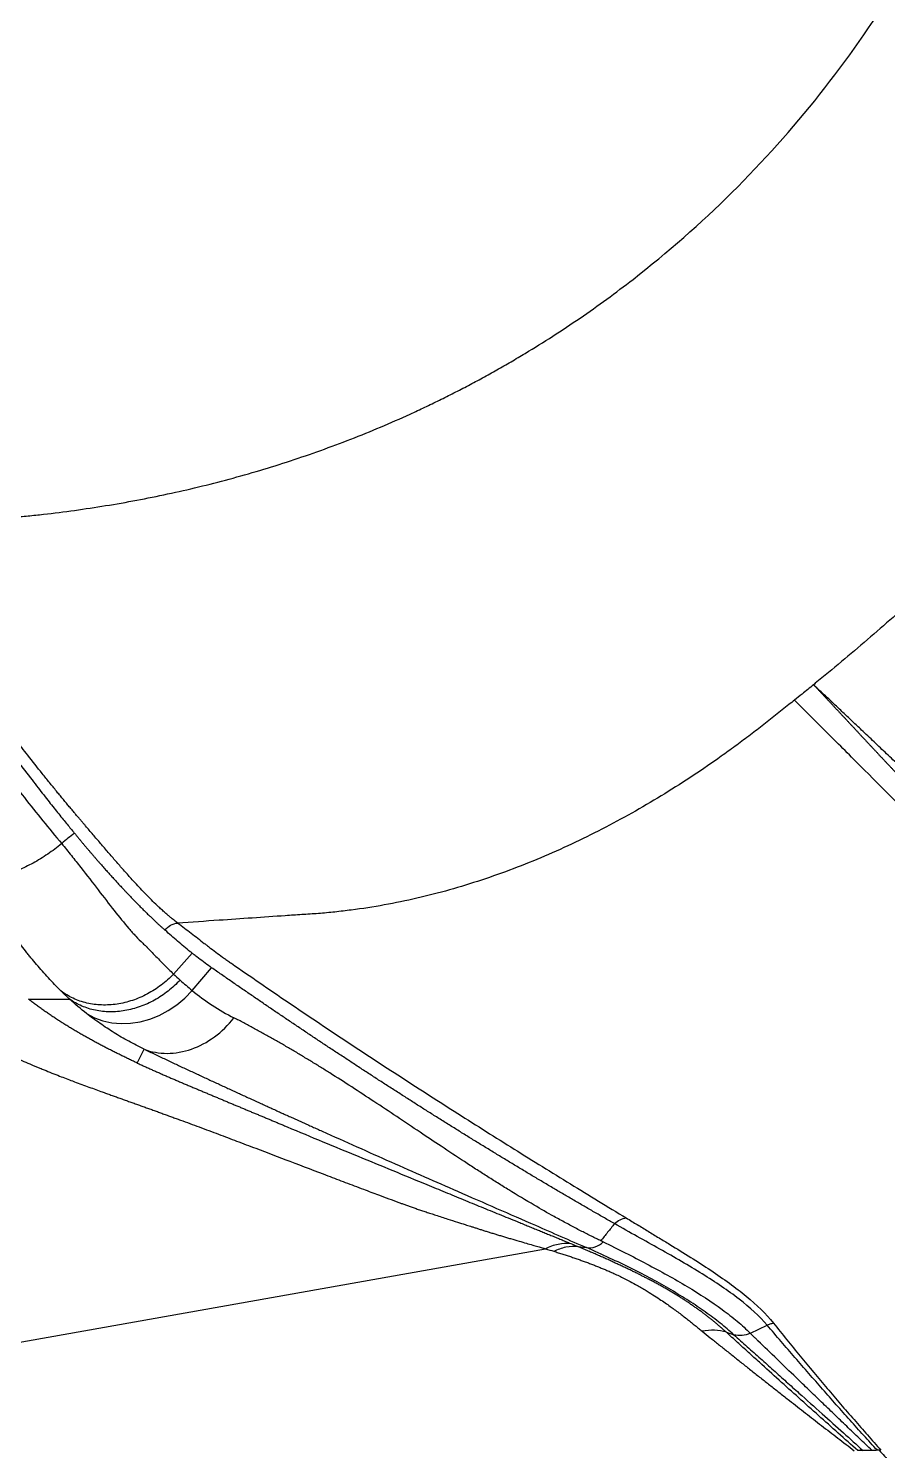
# Model space of a CAD drawing. Header units: inches. Extents: x 2 to 86, y -22 to 129.
# Drawn here: x 58.12 to 67.71, y 10.16 to 26.06 of the extents above; entities that cross this region are included whole.
import ezdxf

# ---------------------------------------------------------------- set-up
doc = ezdxf.new("R2010")
doc.units = ezdxf.units.IN
doc.header["$MEASUREMENT"] = 0
doc.layers.add('BDIM_CYAN', color=4, linetype='Continuous')

# ---------------------------------------------------------------- blocks, each defined once
blk = doc.blocks.new('2020 RHYTHM')
at = {"layer": 'BDIM_CYAN', "color": 3}
for p, q in [((57.575, 14.733), (57.367, 14.501)), ((57.574, 14.317), (57.791, 14.572)), ((55.746, 14.22), (56.206, 14.22)), ((56.961, 13.506), (57.037, 13.661)), ((61.883, 11.454), (61.979, 11.443)), ((62.165, 11.506), (62.138, 11.519)), ((54.934, 10.259), (61.521, 11.43)), ((63.542, 10.496), (63.625, 10.469)), ((63.809, 10.485), (63.996, 10.576))]:
    blk.add_line(p, q, dxfattribs=at)
at = {"layer": 'BDIM_CYAN', "color": 3, "flags": 128}
blk.add_lwpolyline([(56.396, 14.059), (56.484, 14.012), (56.578, 13.978), (56.678, 13.956), (56.781, 13.947), (56.887, 13.951), (56.994, 13.968), (57.1, 13.997), (57.205, 14.039), (57.306, 14.093), (57.402, 14.158), (57.492, 14.233), (57.574, 14.317)], dxfattribs=at)
at = {"layer": 'BDIM_CYAN', "color": 3}
for points, knots in [([(54.035, 19.549), (54.199, 19.546), (54.593, 19.548), (55.047, 19.567), (55.365, 19.589), (55.48, 19.598), (55.567, 19.606), (55.654, 19.614), (55.741, 19.622), (55.827, 19.631), (56.001, 19.65), (56.261, 19.683), (56.724, 19.753), (57.301, 19.861), (57.99, 20.028), (58.673, 20.232), (59.348, 20.474), (59.846, 20.684), (60.173, 20.837), (60.309, 20.902), (60.417, 20.956), (60.498, 20.997), (60.579, 21.038), (60.686, 21.094), (60.819, 21.166), (60.978, 21.254), (61.136, 21.345), (61.345, 21.469), (61.603, 21.63), (62.009, 21.9), (62.7, 22.405), (63.623, 23.216), (64.608, 24.317), (65.313, 25.324), (65.71, 26.013), (65.88, 26.337), (65.963, 26.499), (66.044, 26.663), (66.2, 26.993), (66.416, 27.495), (66.665, 28.176), (66.875, 28.866), (67.048, 29.563), (67.182, 30.264), (67.257, 30.792), (67.292, 31.115), (67.304, 31.232), (67.312, 31.32), (67.32, 31.408), (67.33, 31.525), (67.353, 31.847), (67.383, 32.547), (67.371, 33.185), (67.347, 33.587)], [0.0081544, 0.0081544, 0.0081544, 0.0081544, 0.0305158, 0.0617658, 0.0695783, 0.0734845, 0.0773908, 0.081297, 0.0852033, 0.0891095, 0.0930158, 0.1086408, 0.1242658, 0.1555158, 0.1867658, 0.2180158, 0.2492658, 0.2805158, 0.2883283, 0.2961408, 0.300047, 0.3039533, 0.3078595, 0.3117658, 0.3195783, 0.3273908, 0.3352033, 0.3430158, 0.3586408, 0.3742658, 0.4055158, 0.4680158, 0.5305158, 0.5930158, 0.6242658, 0.6320783, 0.6398908, 0.6477033, 0.6555158, 0.6867658, 0.7180158, 0.7492658, 0.7805158, 0.8117658, 0.8430158, 0.8508283, 0.8547345, 0.8586408, 0.862547, 0.8664533, 0.8742658, 0.9055158, 0.9598614, 0.9598614, 0.9598614, 0.9598614]), ([(69.719, 23.073), (69.706, 23.055), (69.654, 22.988), (69.563, 22.872), (69.329, 22.577), (68.812, 21.944), (67.982, 20.997), (66.934, 19.904), (66.018, 19.033), (65.356, 18.445), (64.972, 18.115), (64.73, 17.912), (64.577, 17.786), (64.521, 17.74), (64.515, 17.735)], [0.3254136, 0.3254136, 0.3254136, 0.3254136, 0.328125, 0.3359375, 0.34375, 0.375, 0.4375, 0.5, 0.5625, 0.59375, 0.609375, 0.625, 0.6328125, 0.6338483, 0.6338483, 0.6338483, 0.6338483]), ([(54.41, 18.688), (54.421, 18.671), (54.441, 18.636), (54.472, 18.584), (54.503, 18.531), (54.535, 18.478), (54.568, 18.424), (54.601, 18.371), (54.634, 18.317), (54.668, 18.262), (54.703, 18.208), (54.738, 18.153), (54.773, 18.097), (54.809, 18.042), (54.904, 17.896), (55.069, 17.65), (55.25, 17.391), (55.394, 17.192), (55.5, 17.048), (55.633, 16.869), (55.754, 16.711), (55.852, 16.585), (55.915, 16.504), (55.975, 16.428), (56.031, 16.357), (56.084, 16.292), (56.132, 16.231), (56.178, 16.176), (56.219, 16.125), (56.245, 16.093), (56.258, 16.077)], [0, 0, 0, 0, 0.01823, 0.036627, 0.055189, 0.073917, 0.092811, 0.111873, 0.131102, 0.150501, 0.170068, 0.189803, 0.209705, 0.229776, 0.250014, 0.368205, 0.499992, 0.540506, 0.595625, 0.665423, 0.749991, 0.785107, 0.818395, 0.849845, 0.879457, 0.907231, 0.933171, 0.957279, 0.979556, 1, 1, 1, 1]), ([(56.384, 16.157), (56.376, 16.166), (56.36, 16.184), (56.336, 16.213), (56.31, 16.243), (56.283, 16.275), (56.255, 16.309), (56.225, 16.344), (56.194, 16.381), (56.162, 16.42), (56.128, 16.461), (56.093, 16.503), (56.057, 16.547), (56.02, 16.593), (55.981, 16.641), (55.941, 16.691), (55.86, 16.792), (55.747, 16.935), (55.612, 17.11), (55.503, 17.253), (55.381, 17.416), (55.242, 17.606), (55.084, 17.828), (54.961, 18.006), (54.868, 18.144), (54.801, 18.246), (54.735, 18.346), (54.672, 18.445), (54.61, 18.543), (54.55, 18.64), (54.511, 18.704), (54.492, 18.736)], [0, 0, 0, 0, 0.012185, 0.025011, 0.038478, 0.052585, 0.067332, 0.082721, 0.09875, 0.115419, 0.13273, 0.15068, 0.169268, 0.188493, 0.208355, 0.228854, 0.24999, 0.332461, 0.401578, 0.457393, 0.500001, 0.590402, 0.673737, 0.750011, 0.787678, 0.824691, 0.86105, 0.896758, 0.931816, 0.966231, 1, 1, 1, 1]), ([(54.532, 18.06), (54.592, 17.97), (54.653, 17.881), (54.777, 17.703), (54.839, 17.615), (54.967, 17.437), (55.031, 17.348), (55.162, 17.171), (55.228, 17.083), (55.361, 16.908), (55.428, 16.82), (55.563, 16.646), (55.631, 16.56), (55.769, 16.387), (55.838, 16.301), (55.977, 16.129), (56.047, 16.044), (56.117, 15.959)], [0, 0, 0, 0, 0.125, 0.125, 0.25, 0.25, 0.375, 0.375, 0.5, 0.5, 0.625, 0.625, 0.75, 0.75, 0.875, 0.875, 1, 1, 1, 1]), ([(64.515, 17.735), (64.472, 17.7), (64.401, 17.643), (64.33, 17.585), (64.302, 17.562)], [0.63384827, 0.63384827, 0.63384827, 0.63384827, 0.640625, 0.64512986, 0.64512986, 0.64512986, 0.64512986]), ([(66.607, 15.746), (66.585, 15.767), (66.542, 15.808), (66.478, 15.87), (66.413, 15.933), (66.347, 15.995), (66.282, 16.058), (66.216, 16.122), (66.149, 16.185), (66.083, 16.249), (66.016, 16.312), (65.949, 16.377), (65.881, 16.441), (65.813, 16.505), (65.745, 16.57), (65.677, 16.635), (65.608, 16.7), (65.539, 16.766), (65.47, 16.831), (65.401, 16.897), (65.331, 16.963), (65.261, 17.029), (65.192, 17.095), (65.121, 17.162), (65.058, 17.222), (65.002, 17.275), (64.953, 17.321), (64.904, 17.368), (64.855, 17.414), (64.806, 17.461), (64.757, 17.507), (64.708, 17.554), (64.659, 17.6), (64.61, 17.645), (64.562, 17.691), (64.53, 17.72), (64.515, 17.735)], [0, 0, 0, 0, 0.032606, 0.065212, 0.097817, 0.130423, 0.163028, 0.195633, 0.228238, 0.260844, 0.29345, 0.326056, 0.358663, 0.39127, 0.423878, 0.456486, 0.489095, 0.521704, 0.554314, 0.586924, 0.619534, 0.652145, 0.684755, 0.717366, 0.749976, 0.772704, 0.795432, 0.818161, 0.84089, 0.86362, 0.886351, 0.909083, 0.931815, 0.954545, 0.977274, 1, 1, 1, 1]), ([(64.515, 17.735), (64.522, 17.727), (64.537, 17.712), (64.559, 17.688), (64.581, 17.664), (64.604, 17.64), (64.626, 17.616), (64.649, 17.592), (64.672, 17.568), (64.695, 17.543), (64.718, 17.519), (64.74, 17.494), (64.763, 17.47), (64.786, 17.445), (64.809, 17.421), (64.832, 17.396), (64.855, 17.372), (64.877, 17.347), (64.9, 17.323), (64.923, 17.298), (64.946, 17.274), (64.969, 17.25), (64.991, 17.225), (65.014, 17.201), (65.037, 17.176), (65.059, 17.152), (65.082, 17.128), (65.105, 17.103), (65.127, 17.079), (65.15, 17.055), (65.172, 17.031), (65.195, 17.007), (65.218, 16.982), (65.24, 16.958), (65.262, 16.934), (65.285, 16.91), (65.307, 16.886), (65.33, 16.862), (65.352, 16.839), (65.374, 16.815), (65.397, 16.791), (65.419, 16.767), (65.441, 16.743), (65.464, 16.72), (65.486, 16.696), (65.508, 16.673), (65.53, 16.649), (65.552, 16.626), (65.575, 16.602), (65.597, 16.579), (65.619, 16.555), (65.641, 16.532), (65.663, 16.509), (65.685, 16.485), (65.707, 16.462), (65.729, 16.439), (65.751, 16.416), (65.773, 16.393), (65.795, 16.37), (65.817, 16.347), (65.839, 16.324), (65.861, 16.301), (65.883, 16.278), (65.905, 16.255), (65.927, 16.232), (65.949, 16.21), (65.971, 16.187), (66.025, 16.13), (66.112, 16.04), (66.231, 15.917), (66.349, 15.795), (66.428, 15.715), (66.467, 15.675)], [0, 0, 0, 0, 0.011363, 0.022726, 0.03409, 0.045454, 0.056818, 0.068183, 0.079547, 0.090912, 0.102276, 0.113641, 0.125006, 0.136371, 0.147736, 0.159101, 0.170466, 0.181831, 0.193196, 0.204561, 0.215926, 0.227291, 0.238656, 0.250021, 0.261386, 0.272751, 0.284116, 0.295481, 0.306846, 0.318211, 0.329576, 0.340941, 0.352306, 0.36367, 0.375035, 0.386399, 0.397764, 0.409128, 0.420492, 0.431857, 0.443221, 0.454585, 0.465949, 0.477313, 0.488676, 0.50004, 0.511404, 0.522767, 0.534131, 0.545495, 0.556858, 0.568222, 0.579585, 0.590948, 0.602312, 0.613675, 0.625038, 0.636401, 0.647765, 0.659128, 0.670491, 0.681854, 0.693217, 0.704579, 0.715942, 0.727305, 0.738667, 0.75003, 0.812522, 0.875013, 0.937506, 1, 1, 1, 1]), ([(64.302, 17.562), (64.281, 17.546), (64.21, 17.489), (64.115, 17.414), (64.016, 17.335), (63.941, 17.276), (63.866, 17.218), (63.765, 17.141), (63.638, 17.047), (63.331, 16.824), (62.856, 16.509), (62.197, 16.134), (61.514, 15.809), (60.81, 15.541), (60.208, 15.371), (59.72, 15.27), (59.444, 15.227), (59.26, 15.205), (59.168, 15.194), (59.076, 15.185), (58.984, 15.177), (58.891, 15.171), (58.768, 15.163), (58.43, 15.14), (57.968, 15.108), (57.568, 15.081), (57.414, 15.071)], [0.6451299, 0.6451299, 0.6451299, 0.6451299, 0.6484375, 0.65625, 0.6601562, 0.6640625, 0.6679688, 0.671875, 0.6796875, 0.6875, 0.71875, 0.75, 0.78125, 0.8125, 0.84375, 0.859375, 0.875, 0.8789062, 0.8828125, 0.8867188, 0.890625, 0.8945312, 0.8984375, 0.90625, 0.9375, 0.9570429, 0.9570429, 0.9570429, 0.9570429]), ([(66.536, 15.328), (66.307, 15.557), (66.074, 15.79), (65.59, 16.274), (65.338, 16.526), (64.955, 16.909), (64.826, 17.038), (64.631, 17.233), (64.566, 17.299), (64.467, 17.397), (64.434, 17.43), (64.368, 17.496), (64.335, 17.529), (64.302, 17.562)], [0, 0, 0, 0, 0.1197924, 0.1197924, 0.2447924, 0.2447924, 0.3072924, 0.3072924, 0.3385424, 0.3385424, 0.3541674, 0.3541674, 0.3697924, 0.3697924, 0.3697924, 0.3697924]), ([(56.258, 16.077), (56.266, 16.068), (56.282, 16.049), (56.305, 16.02), (56.328, 15.993), (56.351, 15.965), (56.373, 15.939), (56.395, 15.912), (56.417, 15.887), (56.438, 15.862), (56.46, 15.837), (56.48, 15.813), (56.501, 15.789), (56.521, 15.766), (56.541, 15.743), (56.56, 15.721), (56.579, 15.699), (56.598, 15.678), (56.616, 15.657), (56.635, 15.637), (56.652, 15.617), (56.67, 15.598), (56.687, 15.579), (56.704, 15.56), (56.721, 15.542), (56.737, 15.525), (56.753, 15.507), (56.768, 15.49), (56.784, 15.474), (56.799, 15.458), (56.816, 15.44), (56.834, 15.42), (56.854, 15.399), (56.874, 15.378), (56.894, 15.357), (56.913, 15.337), (56.932, 15.318), (56.95, 15.299), (56.968, 15.281), (56.986, 15.263), (57.003, 15.245), (57.02, 15.228), (57.037, 15.212), (57.053, 15.195), (57.069, 15.18), (57.085, 15.164), (57.1, 15.15), (57.116, 15.135), (57.13, 15.121), (57.145, 15.107), (57.159, 15.094), (57.172, 15.081), (57.186, 15.068), (57.199, 15.056), (57.212, 15.044), (57.225, 15.033), (57.237, 15.022), (57.249, 15.011), (57.261, 15.001), (57.269, 14.994), (57.273, 14.99)], [0, 0, 0, 0, 0.020341, 0.040461, 0.060359, 0.080036, 0.099491, 0.118724, 0.137736, 0.156525, 0.175089, 0.193428, 0.21154, 0.229427, 0.247087, 0.264521, 0.281731, 0.298718, 0.315485, 0.332035, 0.34837, 0.364491, 0.380398, 0.396092, 0.411573, 0.42684, 0.441896, 0.456741, 0.471373, 0.485794, 0.500003, 0.519974, 0.539758, 0.559349, 0.578744, 0.597942, 0.616944, 0.635748, 0.654349, 0.672745, 0.690939, 0.708934, 0.726732, 0.744332, 0.761735, 0.778946, 0.795968, 0.812799, 0.829442, 0.845899, 0.862169, 0.878252, 0.894147, 0.909852, 0.925366, 0.940687, 0.955813, 0.970742, 0.98547, 1, 1, 1, 1]), ([(57.414, 15.071), (57.408, 15.076), (57.395, 15.086), (57.374, 15.102), (57.351, 15.12), (57.326, 15.14), (57.296, 15.166), (57.261, 15.196), (57.222, 15.231), (57.175, 15.275), (57.121, 15.328), (57.059, 15.391), (56.998, 15.455), (56.943, 15.514), (56.894, 15.567), (56.851, 15.615), (56.808, 15.664), (56.765, 15.713), (56.723, 15.762), (56.68, 15.811), (56.637, 15.861), (56.594, 15.91), (56.552, 15.96), (56.51, 16.009), (56.468, 16.058), (56.426, 16.108), (56.398, 16.14), (56.384, 16.157)], [0, 0, 0, 0, 0.020885, 0.043821, 0.068814, 0.095873, 0.125004, 0.1667, 0.208367, 0.249999, 0.315943, 0.379578, 0.440939, 0.499995, 0.541993, 0.583377, 0.624139, 0.664292, 0.703861, 0.742857, 0.78128, 0.819133, 0.856426, 0.893162, 0.929338, 0.964949, 1, 1, 1, 1]), ([(56.117, 15.959), (56.067, 15.917), (56.014, 15.878), (55.907, 15.805), (55.852, 15.771), (55.743, 15.712), (55.688, 15.685), (55.58, 15.64), (55.527, 15.622), (55.424, 15.594), (55.375, 15.585), (55.283, 15.575), (55.239, 15.574), (55.16, 15.583), (55.124, 15.592), (55.061, 15.618), (55.034, 15.636), (55.012, 15.658)], [0, 0, 0, 0, 0.125, 0.125, 0.25, 0.25, 0.375, 0.375, 0.5, 0.5, 0.625, 0.625, 0.75, 0.75, 0.875, 0.875, 1, 1, 1, 1]), ([(56.117, 15.959), (56.154, 15.914), (56.19, 15.869), (56.243, 15.803), (56.261, 15.781), (56.296, 15.737), (56.313, 15.715), (56.398, 15.605), (56.463, 15.521), (56.587, 15.36), (56.646, 15.283), (56.759, 15.14), (56.813, 15.073), (56.893, 14.981), (56.919, 14.952), (56.971, 14.896), (56.997, 14.87), (57.029, 14.839), (57.039, 14.83), (57.049, 14.822), (57.055, 14.816), (57.058, 14.813), (57.063, 14.809), (57.065, 14.807), (57.067, 14.805), (57.068, 14.805), (57.068, 14.804), (57.068, 14.804), (57.068, 14.804), (57.068, 14.804), (57.069, 14.804), (57.069, 14.803), (57.069, 14.803), (57.069, 14.802), (57.069, 14.802), (57.069, 14.802), (57.069, 14.801), (57.069, 14.801), (57.069, 14.8), (57.069, 14.8), (57.07, 14.8), (57.07, 14.8), (57.07, 14.799), (57.071, 14.799), (57.072, 14.798), (57.072, 14.797), (57.074, 14.796), (57.075, 14.794), (57.079, 14.791), (57.081, 14.788), (57.102, 14.766), (57.121, 14.747), (57.178, 14.689), (57.215, 14.65), (57.291, 14.574), (57.329, 14.537), (57.367, 14.501)], [0, 0, 0, 0, 0.0625, 0.0625, 0.09375, 0.09375, 0.125, 0.125, 0.25, 0.25, 0.375, 0.375, 0.5, 0.5, 0.5625, 0.5625, 0.625, 0.625, 0.640625, 0.648437, 0.648437, 0.65625, 0.65625, 0.660156, 0.660156, 0.661133, 0.661133, 0.661621, 0.661621, 0.662109, 0.662109, 0.664062, 0.664062, 0.667969, 0.667969, 0.669922, 0.669922, 0.671875, 0.671875, 0.672363, 0.672363, 0.672852, 0.672852, 0.673828, 0.673828, 0.675781, 0.675781, 0.679687, 0.679687, 0.6875, 0.6875, 0.75, 0.75, 0.875, 0.875, 1, 1, 1, 1]), ([(56.109, 14.312), (56.061, 14.36), (56.014, 14.408), (55.923, 14.507), (55.879, 14.557), (55.816, 14.632), (55.795, 14.658), (55.769, 14.689), (55.764, 14.696), (55.754, 14.709), (55.749, 14.715), (55.734, 14.733), (55.724, 14.746), (55.694, 14.784), (55.673, 14.811), (55.642, 14.851), (55.632, 14.864), (55.612, 14.89), (55.602, 14.903), (55.582, 14.929), (55.572, 14.942), (55.552, 14.969), (55.542, 14.982), (55.51, 15.023), (55.489, 15.05), (55.445, 15.107), (55.423, 15.135), (55.377, 15.194), (55.354, 15.223), (55.306, 15.284), (55.282, 15.315), (55.231, 15.38), (55.205, 15.413), (55.151, 15.481), (55.124, 15.516), (55.068, 15.586), (55.04, 15.622), (55.012, 15.658)], [0, 0, 0, 0, 0.125, 0.125, 0.25, 0.25, 0.3125, 0.3125, 0.328125, 0.328125, 0.34375, 0.34375, 0.375, 0.375, 0.4375, 0.4375, 0.46875, 0.46875, 0.5, 0.5, 0.53125, 0.53125, 0.5625, 0.5625, 0.625, 0.625, 0.6875, 0.6875, 0.75, 0.75, 0.8125, 0.8125, 0.875, 0.875, 0.9375, 0.9375, 1, 1, 1, 1]), ([(57.575, 14.733), (57.574, 14.735), (57.566, 14.74), (57.535, 14.766), (57.482, 14.809), (57.411, 14.869), (57.342, 14.929), (57.295, 14.97), (57.273, 14.99)], [0.93268159, 0.93268159, 0.93268159, 0.93268159, 0.93359375, 0.9375, 0.953125, 0.96875, 0.984375, 1, 1, 1, 1]), ([(57.414, 15.071), (57.439, 15.052), (57.49, 15.014), (57.564, 14.958), (57.637, 14.901), (57.691, 14.858), (57.724, 14.832), (57.734, 14.825), (57.737, 14.823)], [0.93160358, 0.93160358, 0.93160358, 0.93160358, 0.94722858, 0.96285358, 0.97847858, 0.99410358, 0.99800983, 1, 1, 1, 1]), ([(57.737, 14.823), (57.74, 14.82), (57.755, 14.809), (57.794, 14.778), (57.856, 14.732), (57.913, 14.691), (57.945, 14.669), (57.95, 14.665)], [0.88743697, 0.88743697, 0.88743697, 0.88743697, 0.88935305, 0.89716555, 0.91279055, 0.92841555, 0.93160358, 0.93160358, 0.93160358, 0.93160358]), ([(57.791, 14.572), (57.786, 14.575), (57.755, 14.597), (57.699, 14.637), (57.637, 14.684), (57.596, 14.717), (57.579, 14.73), (57.575, 14.733)], [0.88781689, 0.88781689, 0.88781689, 0.88781689, 0.890625, 0.90625, 0.921875, 0.9296875, 0.93268159, 0.93268159, 0.93268159, 0.93268159]), ([(57.95, 14.665), (57.958, 14.659), (57.972, 14.649), (57.993, 14.635), (58.112, 14.552), (58.329, 14.402), (58.751, 14.114), (59.278, 13.76), (59.911, 13.346), (60.542, 12.94), (61.172, 12.542), (61.799, 12.154), (62.215, 11.9), (62.423, 11.774)], [0, 0, 0, 0, 0.0046245, 0.0085307, 0.012437, 0.074937, 0.137437, 0.262437, 0.387437, 0.512437, 0.637437, 0.762437, 0.887437, 0.887437, 0.887437, 0.887437]), ([(57.367, 14.501), (57.325, 14.456), (57.278, 14.415), (57.18, 14.34), (57.128, 14.307), (57.02, 14.249), (56.964, 14.225), (56.851, 14.188), (56.793, 14.174), (56.678, 14.156), (56.62, 14.153), (56.507, 14.157), (56.452, 14.164), (56.345, 14.189), (56.294, 14.207), (56.197, 14.252), (56.151, 14.28), (56.109, 14.312)], [0, 0, 0, 0, 0.125, 0.125, 0.25, 0.25, 0.375, 0.375, 0.5, 0.5, 0.625, 0.625, 0.75, 0.75, 0.875, 0.875, 1, 1, 1, 1]), ([(62.291, 11.711), (62.253, 11.732), (62.178, 11.775), (62.065, 11.84), (61.951, 11.906), (61.838, 11.972), (61.725, 12.038), (61.612, 12.104), (61.5, 12.171), (61.387, 12.238), (61.274, 12.306), (61.161, 12.374), (61.049, 12.442), (60.936, 12.511), (60.823, 12.58), (60.711, 12.649), (60.598, 12.719), (60.486, 12.789), (60.373, 12.859), (60.261, 12.93), (60.148, 13.001), (60.036, 13.073), (59.924, 13.145), (59.811, 13.217), (59.699, 13.289), (59.587, 13.362), (59.474, 13.435), (59.362, 13.509), (59.25, 13.583), (59.137, 13.657), (59.025, 13.731), (58.913, 13.806), (58.801, 13.881), (58.689, 13.957), (58.576, 14.032), (58.464, 14.108), (58.352, 14.185), (58.24, 14.262), (58.127, 14.339), (58.015, 14.416), (57.903, 14.494), (57.828, 14.546), (57.791, 14.572)], [0, 0, 0, 0, 0.025, 0.05, 0.075, 0.1, 0.125, 0.15, 0.175, 0.2, 0.225, 0.25, 0.275, 0.3, 0.325, 0.35, 0.375, 0.4, 0.425, 0.45, 0.475, 0.5, 0.525, 0.55, 0.574999, 0.599999, 0.624999, 0.649999, 0.674998, 0.699998, 0.724998, 0.749998, 0.774998, 0.799998, 0.824998, 0.849998, 0.874998, 0.899998, 0.924999, 0.949999, 0.975, 1, 1, 1, 1]), ([(56.109, 14.312), (56.117, 14.304), (56.133, 14.289), (56.157, 14.266), (56.181, 14.243), (56.198, 14.228), (56.206, 14.22)], [0, 0, 0, 0, 0.250004, 0.500005, 0.750004, 1, 1, 1, 1]), ([(57.44, 14.434), (57.398, 14.389), (57.353, 14.348), (57.257, 14.273), (57.207, 14.239), (57.102, 14.181), (57.047, 14.156), (56.937, 14.117), (56.88, 14.102), (56.768, 14.082), (56.712, 14.078), (56.601, 14.079), (56.546, 14.085), (56.441, 14.106), (56.39, 14.123), (56.293, 14.164), (56.248, 14.19), (56.206, 14.22)], [0, 0, 0, 0, 0.125, 0.125, 0.25, 0.25, 0.375, 0.375, 0.5, 0.5, 0.625, 0.625, 0.75, 0.75, 0.875, 0.875, 1, 1, 1, 1]), ([(57.574, 14.317), (57.646, 14.258), (57.72, 14.203), (57.876, 14.101), (57.957, 14.054), (58.041, 14.012)], [0, 0, 0, 0, 0.5, 0.5, 1, 1, 1, 1]), ([(56.961, 13.506), (56.946, 13.513), (56.918, 13.526), (56.875, 13.546), (56.832, 13.567), (56.79, 13.588), (56.747, 13.609), (56.704, 13.63), (56.661, 13.652), (56.619, 13.674), (56.576, 13.696), (56.534, 13.718), (56.491, 13.741), (56.449, 13.765), (56.406, 13.788), (56.364, 13.812), (56.321, 13.836), (56.279, 13.861), (56.237, 13.886), (56.195, 13.911), (56.153, 13.937), (56.112, 13.963), (56.07, 13.99), (56.029, 14.017), (55.988, 14.045), (55.947, 14.073), (55.906, 14.101), (55.866, 14.13), (55.825, 14.16), (55.785, 14.19), (55.759, 14.21), (55.746, 14.22)], [0, 0, 0, 0, 0.03448, 0.06896, 0.103441, 0.137922, 0.172403, 0.206885, 0.241368, 0.275852, 0.310338, 0.344823, 0.379309, 0.413796, 0.448283, 0.482771, 0.517259, 0.551749, 0.586238, 0.620726, 0.655213, 0.689697, 0.72418, 0.758661, 0.793142, 0.827622, 0.862099, 0.896576, 0.931051, 0.965525, 1, 1, 1, 1]), ([(57.037, 13.661), (56.978, 13.69), (56.921, 13.719), (56.81, 13.78), (56.755, 13.812), (56.649, 13.878), (56.597, 13.913), (56.495, 13.984), (56.445, 14.021), (56.396, 14.059)], [0, 0, 0, 0, 0.25, 0.25, 0.5, 0.5, 0.75, 0.75, 1, 1, 1, 1]), ([(57.037, 13.661), (57.118, 13.63), (57.206, 13.614), (57.385, 13.615), (57.477, 13.631), (57.655, 13.693), (57.742, 13.739), (57.903, 13.858), (57.977, 13.93), (58.041, 14.012)], [0, 0, 0, 0, 0.25, 0.25, 0.5, 0.5, 0.75, 0.75, 1, 1, 1, 1]), ([(62.138, 11.519), (62.122, 11.527), (62.087, 11.544), (62.035, 11.57), (61.981, 11.597), (61.925, 11.625), (61.867, 11.655), (61.807, 11.687), (61.745, 11.72), (61.682, 11.754), (61.564, 11.819), (61.373, 11.929), (61.163, 12.055), (60.986, 12.165), (60.863, 12.243), (60.739, 12.322), (60.57, 12.433), (60.363, 12.569), (60.112, 12.738), (59.862, 12.905), (59.608, 13.074), (59.359, 13.238), (59.159, 13.366), (59.007, 13.461), (58.901, 13.526), (58.795, 13.59), (58.689, 13.654), (58.582, 13.716), (58.475, 13.778), (58.367, 13.838), (58.259, 13.897), (58.15, 13.955), (58.077, 13.993), (58.041, 14.012)], [0, 0, 0, 0, 0.011785, 0.024095, 0.03693, 0.050291, 0.064179, 0.078594, 0.093535, 0.109004, 0.125, 0.179575, 0.25, 0.281297, 0.3125, 0.343142, 0.375, 0.440693, 0.5, 0.565439, 0.628925, 0.690448, 0.75, 0.775444, 0.80079, 0.826036, 0.851183, 0.876232, 0.901181, 0.926032, 0.950785, 0.975441, 1, 1, 1, 1]), ([(55.291, 13.718), (55.302, 13.713), (55.325, 13.701), (55.36, 13.683), (55.396, 13.664), (55.435, 13.645), (55.475, 13.626), (55.516, 13.606), (55.559, 13.586), (55.612, 13.562), (55.679, 13.532), (55.77, 13.492), (55.852, 13.458), (55.963, 13.412), (56.085, 13.364), (56.218, 13.313), (56.321, 13.275), (56.401, 13.245), (56.48, 13.217), (56.531, 13.198), (56.556, 13.189)], [0, 0, 0, 0, 0.027112, 0.055392, 0.084846, 0.115483, 0.147308, 0.180331, 0.214559, 0.250002, 0.305823, 0.374996, 0.464066, 0.499992, 0.636194, 0.75, 0.8149, 0.878218, 0.939926, 1, 1, 1, 1]), ([(57.037, 13.661), (57.057, 13.652), (57.097, 13.633), (57.157, 13.604), (57.217, 13.576), (57.276, 13.548), (57.335, 13.52), (57.394, 13.492), (57.453, 13.465), (57.512, 13.437), (57.57, 13.41), (57.629, 13.383), (57.687, 13.356), (57.745, 13.329), (57.802, 13.302), (57.86, 13.276), (57.917, 13.249), (57.974, 13.223), (58.031, 13.197), (58.088, 13.171), (58.144, 13.145), (58.201, 13.119), (58.257, 13.093), (58.313, 13.068), (58.369, 13.042), (58.424, 13.017), (58.48, 12.992), (58.535, 12.966), (58.59, 12.941), (58.645, 12.916), (58.7, 12.892), (58.754, 12.867), (58.809, 12.842), (58.863, 12.818), (58.917, 12.793), (58.971, 12.769), (59.138, 12.694), (59.414, 12.57), (59.795, 12.4), (60.169, 12.235), (60.563, 12.062), (60.976, 11.881), (61.36, 11.714), (61.694, 11.567), (61.884, 11.484), (61.979, 11.443)], [0, 0, 0, 0, 0.010715, 0.021429, 0.032144, 0.042858, 0.053572, 0.064287, 0.075001, 0.085715, 0.096429, 0.107143, 0.117857, 0.128571, 0.139285, 0.149999, 0.160713, 0.171427, 0.182142, 0.192856, 0.20357, 0.214285, 0.225, 0.235714, 0.246429, 0.257143, 0.267857, 0.278571, 0.289285, 0.3, 0.310714, 0.321428, 0.332143, 0.342857, 0.353572, 0.364287, 0.375001, 0.453126, 0.531247, 0.609373, 0.687499, 0.781251, 0.875, 0.937499, 1, 1, 1, 1]), ([(56.961, 13.506), (56.975, 13.5), (57.004, 13.486), (57.047, 13.467), (57.09, 13.447), (57.133, 13.428), (57.176, 13.409), (57.219, 13.39), (57.262, 13.371), (57.305, 13.353), (57.348, 13.334), (57.39, 13.316), (57.433, 13.297), (57.476, 13.279), (57.518, 13.261), (57.561, 13.243), (57.603, 13.225), (57.645, 13.208), (57.688, 13.19), (57.73, 13.172), (57.772, 13.154), (57.814, 13.137), (57.856, 13.119), (57.897, 13.102), (57.939, 13.084), (57.981, 13.067), (58.022, 13.049), (58.064, 13.032), (58.105, 13.015), (58.146, 12.998), (58.187, 12.98), (58.228, 12.963), (58.269, 12.946), (58.31, 12.929), (58.351, 12.912), (58.392, 12.895), (58.433, 12.878), (58.473, 12.861), (58.514, 12.844), (58.554, 12.827), (58.595, 12.81), (58.756, 12.743), (59.035, 12.626), (59.428, 12.464), (59.815, 12.304), (60.138, 12.171), (60.4, 12.063), (60.602, 11.98), (60.803, 11.897), (61.004, 11.815), (61.138, 11.761), (61.204, 11.734)], [0, 0, 0, 0, 0.009375, 0.01875, 0.028126, 0.037502, 0.046879, 0.056256, 0.065634, 0.075011, 0.084387, 0.093764, 0.103141, 0.112517, 0.121893, 0.131269, 0.140644, 0.150019, 0.159393, 0.168768, 0.178142, 0.187516, 0.196889, 0.206263, 0.215636, 0.22501, 0.234383, 0.243756, 0.253129, 0.262503, 0.271876, 0.281249, 0.290623, 0.299996, 0.30937, 0.318745, 0.32812, 0.337494, 0.34687, 0.356245, 0.36562, 0.374995, 0.468741, 0.562496, 0.656252, 0.749999, 0.799993, 0.849991, 0.900002, 0.95001, 1, 1, 1, 1]), ([(56.556, 13.189), (56.572, 13.183), (56.605, 13.171), (56.655, 13.153), (56.704, 13.135), (56.753, 13.118), (56.802, 13.1), (56.852, 13.082), (56.901, 13.065), (56.951, 13.047), (57, 13.029), (57.049, 13.011), (57.099, 12.994), (57.148, 12.976), (57.198, 12.958), (57.247, 12.94), (57.296, 12.922), (57.345, 12.904), (57.395, 12.886), (57.498, 12.849), (57.657, 12.79), (57.866, 12.712), (58.076, 12.632), (58.343, 12.531), (58.684, 12.401), (59.015, 12.275), (59.287, 12.171), (59.476, 12.1), (59.675, 12.025), (59.807, 11.976), (59.883, 11.947)], [0, 0, 0, 0, 0.01355, 0.027143, 0.040778, 0.054454, 0.068171, 0.081929, 0.095727, 0.109564, 0.12344, 0.137354, 0.151307, 0.165297, 0.179325, 0.193389, 0.20749, 0.221626, 0.235797, 0.250003, 0.310832, 0.375, 0.435044, 0.5, 0.617626, 0.749997, 0.810781, 0.874998, 0.928476, 1, 1, 1, 1]), ([(59.883, 11.947), (59.895, 11.943), (59.92, 11.934), (59.959, 11.92), (60, 11.905), (60.044, 11.89), (60.089, 11.874), (60.137, 11.858), (60.187, 11.841), (60.24, 11.824), (60.321, 11.798), (60.42, 11.765), (60.53, 11.73), (60.615, 11.703), (60.674, 11.684), (60.717, 11.671), (60.753, 11.659), (60.791, 11.647), (60.83, 11.634), (60.87, 11.622), (60.911, 11.609), (60.954, 11.596), (60.997, 11.583), (61.041, 11.57), (61.086, 11.556), (61.148, 11.538), (61.222, 11.517), (61.304, 11.493), (61.374, 11.472), (61.433, 11.455), (61.481, 11.442), (61.509, 11.433), (61.521, 11.43)], [0, 0, 0, 0, 0.022726, 0.046704, 0.071939, 0.098436, 0.126197, 0.155229, 0.185536, 0.217124, 0.249998, 0.330365, 0.395631, 0.445706, 0.480514, 0.500003, 0.521839, 0.544381, 0.567626, 0.591573, 0.616223, 0.641575, 0.667631, 0.694388, 0.721847, 0.750007, 0.808749, 0.860666, 0.905752, 0.944003, 0.975419, 1, 1, 1, 1]), ([(62.291, 11.711), (62.31, 11.728), (62.331, 11.742), (62.376, 11.764), (62.399, 11.771), (62.423, 11.774)], [0, 0, 0, 0, 0.5, 0.5, 1, 1, 1, 1]), ([(62.423, 11.774), (62.464, 11.749), (62.505, 11.724), (62.587, 11.675), (62.627, 11.65), (62.708, 11.6), (62.748, 11.576), (62.829, 11.527), (62.869, 11.503), (63.067, 11.381), (63.222, 11.286), (63.438, 11.142), (63.508, 11.093), (63.641, 10.997), (63.704, 10.948), (63.882, 10.802), (63.986, 10.702), (64.067, 10.599)], [0, 0, 0, 0, 0.0625, 0.0625, 0.125, 0.125, 0.1875, 0.1875, 0.25, 0.25, 0.5, 0.5, 0.625, 0.625, 0.75, 0.75, 1, 1, 1, 1]), ([(61.204, 11.734), (61.214, 11.73), (61.233, 11.722), (61.261, 11.711), (61.289, 11.699), (61.317, 11.688), (61.344, 11.677), (61.372, 11.665), (61.399, 11.654), (61.426, 11.643), (61.452, 11.633), (61.479, 11.622), (61.505, 11.611), (61.531, 11.6), (61.557, 11.59), (61.582, 11.579), (61.608, 11.569), (61.633, 11.559), (61.658, 11.548), (61.682, 11.538), (61.707, 11.528), (61.731, 11.518), (61.755, 11.508), (61.779, 11.498), (61.794, 11.492), (61.802, 11.489)], [0, 0, 0, 0, 0.043482, 0.086959, 0.130439, 0.173932, 0.217428, 0.260919, 0.3044, 0.347873, 0.39134, 0.434806, 0.478272, 0.521742, 0.565217, 0.608695, 0.652177, 0.695661, 0.739147, 0.782632, 0.826116, 0.869597, 0.913073, 0.956542, 1, 1, 1, 1]), ([(62.291, 11.711), (62.278, 11.694), (62.253, 11.662), (62.215, 11.614), (62.177, 11.566), (62.151, 11.535), (62.138, 11.519)], [0, 0, 0, 0, 0.252572, 0.503425, 0.752565, 1, 1, 1, 1]), ([(63.996, 10.576), (63.911, 10.676), (63.804, 10.773), (63.621, 10.915), (63.555, 10.962), (63.418, 11.056), (63.346, 11.102), (63.122, 11.242), (62.962, 11.334), (62.714, 11.473), (62.63, 11.52), (62.461, 11.614), (62.376, 11.662), (62.291, 11.711)], [0, 0, 0, 0, 0.25, 0.25, 0.375, 0.375, 0.5, 0.5, 0.75, 0.75, 0.875, 0.875, 1, 1, 1, 1]), ([(61.521, 11.43), (61.567, 11.455), (61.615, 11.473), (61.71, 11.493), (61.758, 11.495), (61.802, 11.489)], [0, 0, 0, 0, 0.5, 0.5, 1, 1, 1, 1]), ([(61.614, 11.402), (61.658, 11.424), (61.704, 11.441), (61.795, 11.459), (61.84, 11.46), (61.883, 11.454)], [0, 0, 0, 0, 0.5, 0.5, 1, 1, 1, 1]), ([(63.542, 10.496), (63.532, 10.504), (63.514, 10.521), (63.486, 10.545), (63.458, 10.57), (63.429, 10.594), (63.401, 10.618), (63.371, 10.642), (63.342, 10.665), (63.312, 10.688), (63.281, 10.712), (63.25, 10.735), (63.218, 10.758), (63.186, 10.78), (63.153, 10.803), (63.12, 10.826), (63.086, 10.848), (63.051, 10.871), (63.016, 10.893), (62.98, 10.916), (62.943, 10.938), (62.905, 10.961), (62.867, 10.983), (62.828, 11.005), (62.788, 11.028), (62.747, 11.05), (62.705, 11.073), (62.663, 11.094), (62.622, 11.115), (62.581, 11.136), (62.54, 11.157), (62.498, 11.177), (62.455, 11.198), (62.412, 11.219), (62.367, 11.24), (62.323, 11.26), (62.277, 11.281), (62.231, 11.303), (62.184, 11.324), (62.136, 11.345), (62.087, 11.367), (62.038, 11.388), (61.987, 11.41), (61.936, 11.432), (61.901, 11.447), (61.883, 11.454)], [0, 0, 0, 0, 0.024044, 0.048086, 0.072126, 0.096165, 0.120202, 0.144239, 0.168275, 0.19231, 0.216346, 0.240382, 0.264418, 0.288455, 0.312493, 0.336532, 0.360572, 0.384612, 0.408653, 0.432694, 0.456735, 0.480775, 0.504813, 0.528849, 0.552884, 0.576919, 0.600954, 0.624991, 0.647051, 0.669113, 0.691176, 0.713238, 0.735299, 0.75736, 0.77942, 0.801479, 0.823538, 0.845596, 0.867655, 0.889714, 0.911773, 0.933832, 0.95589, 0.977946, 1, 1, 1, 1]), ([(61.979, 11.443), (62.011, 11.438), (62.044, 11.441), (62.108, 11.462), (62.139, 11.481), (62.165, 11.506)], [0, 0, 0, 0, 0.5, 0.5, 1, 1, 1, 1]), ([(62.165, 11.506), (62.249, 11.466), (62.331, 11.426), (62.493, 11.344), (62.572, 11.302), (62.808, 11.178), (62.96, 11.094), (63.244, 10.924), (63.376, 10.838), (63.554, 10.707), (63.61, 10.663), (63.715, 10.575), (63.763, 10.531), (63.807, 10.486)], [0, 0, 0, 0, 0.125, 0.125, 0.25, 0.25, 0.5, 0.5, 0.75, 0.75, 0.875, 0.875, 1, 1, 1, 1]), ([(61.614, 11.402), (61.622, 11.399), (61.639, 11.394), (61.664, 11.386), (61.689, 11.378), (61.714, 11.37), (61.739, 11.362), (61.763, 11.354), (61.788, 11.346), (61.812, 11.338), (61.836, 11.33), (61.86, 11.321), (61.884, 11.313), (61.908, 11.305), (61.931, 11.296), (61.954, 11.288), (61.977, 11.28), (62, 11.271), (62.023, 11.263), (62.045, 11.254), (62.068, 11.245), (62.09, 11.237), (62.111, 11.228), (62.133, 11.219), (62.154, 11.21), (62.175, 11.202), (62.196, 11.193), (62.229, 11.179), (62.273, 11.159), (62.329, 11.133), (62.387, 11.105), (62.454, 11.071), (62.538, 11.026), (62.63, 10.972), (62.718, 10.918), (62.792, 10.87), (62.856, 10.826), (62.91, 10.788), (62.961, 10.751), (63.01, 10.715), (63.059, 10.678), (63.105, 10.641), (63.149, 10.606), (63.191, 10.573), (63.231, 10.54), (63.257, 10.519), (63.27, 10.508)], [0, 0, 0, 0, 0.008942, 0.017933, 0.026974, 0.036065, 0.045205, 0.054395, 0.063636, 0.072928, 0.08227, 0.091664, 0.10111, 0.110607, 0.120157, 0.12976, 0.139416, 0.149125, 0.158888, 0.168704, 0.178576, 0.188503, 0.198485, 0.208523, 0.218617, 0.228768, 0.238976, 0.249241, 0.277342, 0.307458, 0.339593, 0.373757, 0.426401, 0.498438, 0.561348, 0.617825, 0.667859, 0.711444, 0.74858, 0.790868, 0.831031, 0.86907, 0.904985, 0.938777, 0.970448, 1, 1, 1, 1]), ([(63.625, 10.469), (63.577, 10.512), (63.526, 10.555), (63.42, 10.64), (63.364, 10.682), (63.246, 10.765), (63.185, 10.807), (63.058, 10.889), (62.992, 10.929), (62.856, 11.01), (62.785, 11.049), (62.638, 11.129), (62.561, 11.169), (62.403, 11.248), (62.321, 11.287), (62.153, 11.365), (62.067, 11.404), (61.979, 11.443)], [0, 0, 0, 0, 0.125, 0.125, 0.25, 0.25, 0.375, 0.375, 0.5, 0.5, 0.625, 0.625, 0.75, 0.75, 0.875, 0.875, 1, 1, 1, 1]), ([(63.542, 10.496), (63.498, 10.509), (63.453, 10.516), (63.363, 10.521), (63.317, 10.517), (63.27, 10.508)], [0, 0, 0, 0, 0.5, 0.5, 1, 1, 1, 1]), ([(63.27, 10.508), (63.301, 10.484), (63.362, 10.435), (63.454, 10.361), (63.548, 10.286), (63.643, 10.21), (63.74, 10.132), (63.838, 10.054), (63.938, 9.975), (64.039, 9.896), (64.142, 9.815), (64.27, 9.714), (64.424, 9.593), (64.605, 9.453), (64.786, 9.313), (64.908, 9.22), (64.97, 9.173)], [0, 0, 0, 0, 0.052936, 0.106808, 0.161615, 0.217355, 0.274029, 0.331637, 0.390182, 0.449662, 0.510078, 0.571428, 0.677088, 0.783736, 0.891372, 1, 1, 1, 1]), ([(65.01, 9.174), (64.936, 9.239), (64.79, 9.369), (64.57, 9.566), (64.35, 9.763), (64.13, 9.961), (63.943, 10.131), (63.787, 10.272), (63.665, 10.383), (63.583, 10.458), (63.542, 10.496)], [0, 0, 0, 0, 0.150001, 0.3, 0.45, 0.6, 0.75, 0.833333, 0.916667, 1, 1, 1, 1]), ([(65.227, 9.177), (65.202, 9.205), (65.151, 9.26), (65.049, 9.372), (64.922, 9.514), (64.769, 9.686), (64.565, 9.918), (64.308, 10.213), (64.1, 10.454), (63.996, 10.576)], [0, 0, 0, 0, 0.0625, 0.125, 0.25, 0.375, 0.5, 0.75, 1, 1, 1, 1]), ([(64.067, 10.599), (64.166, 10.474), (64.366, 10.228), (64.616, 9.928), (64.816, 9.693), (64.967, 9.519), (65.092, 9.377), (65.192, 9.263), (65.242, 9.207), (65.267, 9.179)], [0, 0, 0, 0, 0.25, 0.5, 0.625, 0.75, 0.875, 0.9375, 1, 1, 1, 1]), ([(63.807, 10.486), (63.779, 10.472), (63.748, 10.463), (63.685, 10.457), (63.654, 10.46), (63.625, 10.469)], [0, 0, 0, 0, 0.5, 0.5, 1, 1, 1, 1]), ([(63.625, 10.469), (63.65, 10.447), (63.7, 10.402), (63.774, 10.335), (63.849, 10.269), (63.922, 10.203), (63.995, 10.138), (64.067, 10.073), (64.139, 10.008), (64.21, 9.944), (64.281, 9.881), (64.414, 9.761), (64.603, 9.591), (64.842, 9.377), (64.995, 9.24), (65.068, 9.174)], [0, 0, 0, 0, 0.051076, 0.101914, 0.152514, 0.202875, 0.252997, 0.302879, 0.352521, 0.401922, 0.451082, 0.5, 0.679636, 0.846308, 1, 1, 1, 1]), ([(65.168, 9.175), (65.121, 9.22), (65.027, 9.31), (64.885, 9.445), (64.744, 9.581), (64.603, 9.717), (64.461, 9.853), (64.296, 10.013), (64.107, 10.195), (63.956, 10.342), (63.865, 10.429), (63.837, 10.457), (63.818, 10.475), (63.809, 10.485)], [0, 0, 0, 0, 0.104166, 0.208333, 0.312499, 0.416666, 0.520833, 0.625, 0.781251, 0.937501, 0.958334, 0.979167, 1, 1, 1, 1]), ([(65.068, 9.174), (65.064, 9.174), (65.048, 9.174), (65.028, 9.174), (65.014, 9.174), (65.01, 9.174)], [0.1552936, 0.1552936, 0.1552936, 0.1552936, 0.2670547, 0.5170547, 0.6117611, 0.6117611, 0.6117611, 0.6117611]), ([(65.267, 9.179), (65.26, 9.179), (65.254, 9.178), (65.247, 9.178), (65.247, 9.178)], [0.49994, 0.49994, 0.49994, 0.49994, 0.99994, 1, 1, 1, 1])]:
    blk.add_open_spline(points, degree=3, knots=knots, dxfattribs=at)
for points in [[(56.258, 16.077), (56.211, 16.038), (56.164, 15.998), (56.117, 15.959)], [(57.273, 14.99), (57.288, 15.013), (57.33, 15.052), (57.386, 15.069), (57.414, 15.071)], [(57.367, 14.501), (57.391, 14.478), (57.415, 14.456), (57.44, 14.434)], [(57.44, 14.434), (57.483, 14.394), (57.528, 14.355), (57.574, 14.317)], [(56.396, 14.059), (56.33, 14.111), (56.266, 14.165), (56.206, 14.22)], [(61.802, 11.489), (61.83, 11.477), (61.857, 11.466), (61.883, 11.454)], [(61.521, 11.43), (61.552, 11.42), (61.583, 11.411), (61.614, 11.402)], [(63.996, 10.576), (64.007, 10.582), (64.031, 10.591), (64.055, 10.597), (64.067, 10.599)], [(65.168, 9.175), (65.152, 9.175), (65.118, 9.174), (65.085, 9.174), (65.068, 9.174)], [(65.227, 9.177), (65.207, 9.176), (65.188, 9.175), (65.168, 9.175)], [(65.247, 9.178), (65.24, 9.177), (65.234, 9.177), (65.227, 9.177)], [(65.247, 9.178), (65.267, 9.156), (65.306, 9.113), (65.363, 9.047), (65.42, 8.983), (65.458, 8.94), (65.477, 8.918)]]:
    blk.add_open_spline(points, degree=3, dxfattribs=at)

msp = doc.modelspace()

# ---------------------------------------------------------------- block references
msp.add_blockref('2020 RHYTHM', (2.373, 0.985))

doc.saveas('drawing.dxf')
